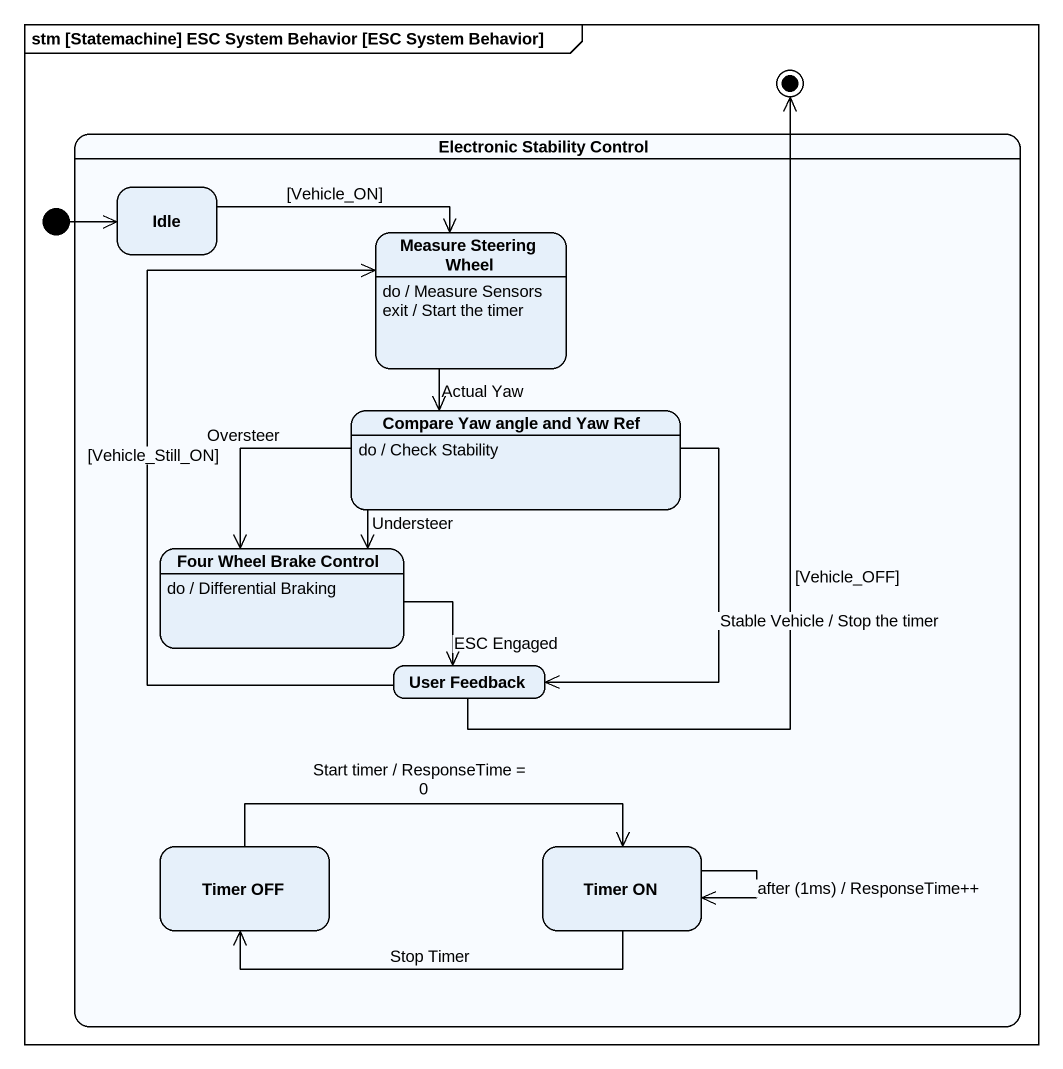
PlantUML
@startuml
mainframe stm [Statemachine] ESC System Behavior [ESC System Behavior]
hide empty description
state final1 <<end>>
state "Electronic Stability Control" as Electronic_Stability_Control {
  state Idle
  state "Measure Steering Wheel" as Measure_Steering_Wheel
  Measure_Steering_Wheel : do / Measure Sensors
  Measure_Steering_Wheel : exit / Start the timer
  state "Compare Yaw angle and Yaw Ref" as Compare_Yaw_angle_and_Yaw
  Compare_Yaw_angle_and_Yaw : do / Check Stability
  state "Four Wheel Brake Control" as Four_Wheel_Brake_Control
  Four_Wheel_Brake_Control : do / Differential Braking
  state "User Feedback" as User_Feedback
  state "Timer OFF" as Timer_OFF
  state "Timer ON" as Timer_ON
}
state initial1 <<start>>
initial1 -right-> Idle
Idle -right-> Measure_Steering_Wheel : [Vehicle_ON]
Measure_Steering_Wheel --> Compare_Yaw_angle_and_Yaw : Actual Yaw
Compare_Yaw_angle_and_Yaw -left-> Four_Wheel_Brake_Control : Understeer
Compare_Yaw_angle_and_Yaw -left-> Four_Wheel_Brake_Control : Oversteer
Compare_Yaw_angle_and_Yaw --> User_Feedback : Stable Vehicle / Stop the timer
Four_Wheel_Brake_Control -right-> User_Feedback : ESC Engaged
User_Feedback -up-> final1 : [Vehicle_OFF]
User_Feedback -up-> Measure_Steering_Wheel : [Vehicle_Still_ON]
Timer_OFF -right-> Timer_ON : Start timer / ResponseTime = 0
Timer_ON -left-> Timer_OFF : Stop Timer
Timer_ON --> Timer_ON : after (1ms) / ResponseTime++
@enduml
